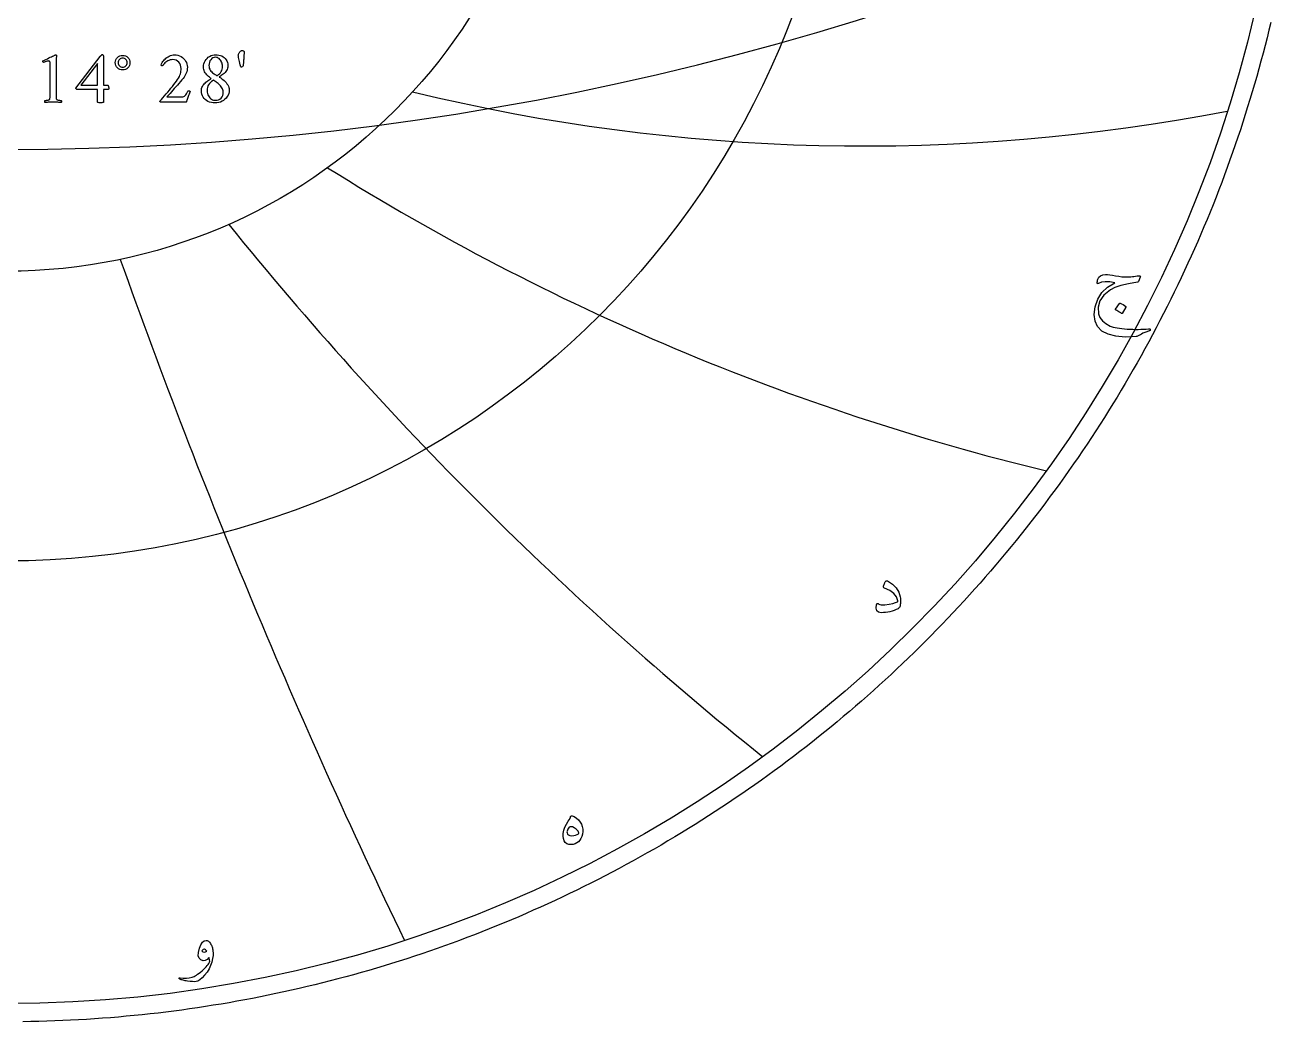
# Model space of a CAD drawing. Header units: millimetres. Extents: x -62 to 62, y -62 to 63.
# Drawn here: x 0.9 to 60.8, y -61.6 to -14.4 of the extents above; entities that cross this region are included whole.
import ezdxf

# ---------------------------------------------------------------- set-up
doc = ezdxf.new("R2010")
doc.units = ezdxf.units.MM
for name, color, linetype in [('CUT_OUTER', 1, 'Continuous'), ('ENGRAVE', 7, 'Continuous'), ('ENGRAVE_FINE', 8, 'Continuous'), ('TEXT', 5, 'Continuous')]:
    doc.layers.add(name, color=color, linetype=linetype)

msp = doc.modelspace()

# ---------------------------------------------------------------- linework, layer by layer
at = {"layer": 'CUT_OUTER'}
msp.add_lwpolyline([(59.9453, -14.2361), (59.8568, -14.6036), (59.7661, -14.9706), (59.6731, -15.3371), (59.5778, -15.7029), (59.4804, -16.0682), (59.3807, -16.4328), (59.2787, -16.7969), (59.1745, -17.1603), (59.0681, -17.5231), (58.9595, -17.8852), (58.8486, -18.2466), (58.7356, -18.6073), (58.6203, -18.9674), (58.5028, -19.3267), (58.3831, -19.6853), (58.2612, -20.0432), (58.1372, -20.4003), (58.0109, -20.7566), (57.8824, -21.1122), (57.7518, -21.4669), (57.619, -21.8209), (57.484, -22.174), (57.3469, -22.5263), (57.2076, -22.8778), (57.0661, -23.2284), (56.9225, -23.5781), (56.7768, -23.9269), (56.6289, -24.2748), (56.4789, -24.6218), (56.3267, -24.9679), (56.1725, -25.3131), (56.0161, -25.6573), (55.8576, -26.0005), (55.697, -26.3427), (55.5344, -26.684), (55.3696, -27.0242), (55.2027, -27.3635), (55.0338, -27.7017), (54.8628, -28.0388), (54.6897, -28.3749), (54.5146, -28.71), (54.3374, -29.0439), (54.1581, -29.3768), (53.9769, -29.7085), (53.7936, -30.0392), (53.6082, -30.3687), (53.4209, -30.6971), (53.2315, -31.0243), (53.0402, -31.3503), (52.8468, -31.6752), (52.6515, -31.9988), (52.4541, -32.3213), (52.2548, -32.6425), (52.0535, -32.9625), (51.8503, -33.2813), (51.6451, -33.5988), (51.438, -33.9151), (51.2289, -34.2301), (51.0179, -34.5438), (50.805, -34.8562), (50.5902, -35.1672), (50.3734, -35.477), (50.1548, -35.7854), (49.9343, -36.0925), (49.7119, -36.3982), (49.4876, -36.7025), (49.2615, -37.0055), (49.0335, -37.307), (48.8037, -37.6072), (48.572, -37.906), (48.3385, -38.2033), (48.1032, -38.4992), (47.866, -38.7936), (47.6271, -39.0866), (47.3864, -39.3781), (47.1439, -39.6681), (46.8996, -39.9566), (46.6535, -40.2436), (46.4057, -40.5291), (46.1562, -40.8131), (45.9049, -41.0955), (45.6519, -41.3764), (45.3971, -41.6558), (45.1407, -41.9335), (44.8825, -42.2097), (44.6227, -42.4843), (44.3612, -42.7573), (44.098, -43.0287), (43.8331, -43.2985), (43.5666, -43.5666), (43.2985, -43.8331), (43.0287, -44.098), (42.7573, -44.3612), (42.4843, -44.6227), (42.2097, -44.8825), (41.9335, -45.1407), (41.6558, -45.3971), (41.3764, -45.6519), (41.0955, -45.9049), (40.8131, -46.1562), (40.5291, -46.4057), (40.2436, -46.6535), (39.9566, -46.8996), (39.6681, -47.1439), (39.3781, -47.3864), (39.0866, -47.6271), (38.7936, -47.866), (38.4992, -48.1032), (38.2033, -48.3385), (37.906, -48.572), (37.6072, -48.8037), (37.307, -49.0335), (37.0055, -49.2615), (36.7025, -49.4876), (36.3982, -49.7119), (36.0925, -49.9343), (35.7854, -50.1548), (35.477, -50.3734), (35.1672, -50.5902), (34.8562, -50.805), (34.5438, -51.0179), (34.2301, -51.2289), (33.9151, -51.438), (33.5988, -51.6451), (33.2813, -51.8503), (32.9625, -52.0535), (32.6425, -52.2548), (32.3213, -52.4541), (31.9988, -52.6515), (31.6752, -52.8468), (31.3503, -53.0402), (31.0243, -53.2315), (30.6971, -53.4209), (30.3687, -53.6082), (30.0392, -53.7936), (29.7085, -53.9769), (29.3768, -54.1581), (29.0439, -54.3374), (28.71, -54.5146), (28.3749, -54.6897), (28.0388, -54.8628), (27.7017, -55.0338), (27.3635, -55.2027), (27.0242, -55.3696), (26.684, -55.5344), (26.3427, -55.697), (26.0005, -55.8576), (25.6573, -56.0161), (25.3131, -56.1725), (24.9679, -56.3267), (24.6218, -56.4789), (24.2748, -56.6289), (23.9269, -56.7768), (23.5781, -56.9225), (23.2284, -57.0661), (22.8778, -57.2076), (22.5263, -57.3469), (22.174, -57.484), (21.8209, -57.619), (21.4669, -57.7518), (21.1122, -57.8824), (20.7566, -58.0109), (20.4003, -58.1372), (20.0432, -58.2612), (19.6853, -58.3831), (19.3267, -58.5028), (18.9674, -58.6203), (18.6073, -58.7356), (18.2466, -58.8486), (17.8852, -58.9595), (17.5231, -59.0681), (17.1603, -59.1745), (16.7969, -59.2787), (16.4328, -59.3807), (16.0682, -59.4804), (15.7029, -59.5778), (15.3371, -59.6731), (14.9706, -59.7661), (14.6036, -59.8568), (14.2361, -59.9453), (13.868, -60.0315), (13.4994, -60.1154), (13.1303, -60.1971), (12.7606, -60.2766), (12.3906, -60.3537), (12.02, -60.4286), (11.649, -60.5012), (11.2775, -60.5716), (10.9057, -60.6396), (10.5334, -60.7054), (10.1607, -60.7689), (9.7876, -60.8301), (9.4142, -60.889), (9.0404, -60.9456), (8.6663, -61), (8.2919, -61.052), (7.9171, -61.1017), (7.542, -61.1491), (7.1667, -61.1943), (6.7911, -61.2371), (6.4152, -61.2776), (6.0391, -61.3158), (5.6627, -61.3517), (5.2862, -61.3853), (4.9094, -61.4166), (4.5325, -61.4456), (4.1554, -61.4722), (3.7781, -61.4966), (3.4007, -61.5186), (3.0232, -61.5383), (2.6455, -61.5557), (2.2678, -61.5708), (1.89, -61.5835), (1.512, -61.5939), (1.1341, -61.6021), (0.7561, -61.6079)], dxfattribs=at)
at = {"layer": 'ENGRAVE'}
for radius in [60.75, 39.7663, 26.0306]:
    msp.add_circle((0, 0), radius, dxfattribs=at)
for centre, radius, start, end in [((40.6542, 70.4152), 90.512, 256.3176, 280.973176), ((76.3994, 76.3994), 115.1308, 237.894618, 256.386299), ((140.0162, 80.8384), 166.4955, 218.942336, 231.270124), ((311.8838, 83.569), 325.3255, 199.58272, 205.746614)]:
    msp.add_arc(centre, radius, start, end, dxfattribs=at)
at = {"layer": 'ENGRAVE_FINE'}
msp.add_arc((0, 115.4063), 135.6683, 243.541053, 296.458947, dxfattribs=at)
at = {"layer": 'TEXT'}
for points in [[(2.0515, -17.619), (2.0515, -16.1999), (2.0504, -16.1651), (2.0474, -16.1361), (2.0424, -16.113), (2.0353, -16.0957), (2.0257, -16.0831), (2.0133, -16.0742), (1.9979, -16.0688), (1.9796, -16.067), (1.9571, -16.0687), (1.9293, -16.0737), (1.8961, -16.0821), (1.8574, -16.0939), (1.8186, -16.1068), (1.7847, -16.1186), (1.7557, -16.1293), (1.7317, -16.1388), (1.7176, -16.1256), (1.7075, -16.111), (1.7014, -16.095), (1.6994, -16.0778), (1.6994, -16.0775), (1.6994, -16.0769), (1.6994, -16.0757), (1.6994, -16.0742), (1.6998, -16.0677), (1.7012, -16.0625), (1.7034, -16.0587), (1.7066, -16.0562), (1.7781, -16.0238), (1.8489, -15.9911), (1.9191, -15.9582), (1.9886, -15.9251), (2.0548, -15.8933), (2.1152, -15.8644), (2.1698, -15.8385), (2.2185, -15.8155), (2.2588, -15.7966), (2.2881, -15.7832), (2.3064, -15.7751), (2.3137, -15.7724), (2.3209, -15.7724), (2.3292, -15.7737), (2.3362, -15.7778), (2.3418, -15.7845), (2.3461, -15.7939), (2.3494, -15.8043), (2.3523, -15.8137), (2.3548, -15.8222), (2.3568, -15.8299), (2.3559, -15.8354), (2.3532, -15.8519), (2.3488, -15.8794), (2.3425, -15.9179), (2.3362, -15.9665), (2.3317, -16.0243), (2.329, -16.0913), (2.3281, -16.1676), (2.3281, -17.619), (2.3282, -17.6579), (2.3285, -17.6954), (2.3291, -17.7315), (2.3299, -17.7663), (2.3316, -17.7989), (2.3348, -17.8283), (2.3397, -17.8546), (2.3461, -17.8777), (2.3521, -17.8865), (2.3631, -17.8948), (2.3791, -17.9026), (2.4, -17.9101), (2.4236, -17.9167), (2.448, -17.9222), (2.473, -17.9266), (2.4988, -17.9298), (2.5229, -17.9322), (2.5432, -17.9339), (2.5597, -17.9349), (2.5724, -17.9352), (2.5772, -17.9437), (2.5809, -17.955), (2.5835, -17.9689), (2.585, -17.9855), (2.5849, -18.0021), (2.5827, -18.016), (2.5786, -18.0273), (2.5724, -18.0358), (2.5196, -18.0323), (2.4691, -18.0291), (2.4208, -18.026), (2.3748, -18.0232), (2.329, -18.0209), (2.2814, -18.0192), (2.232, -18.0182), (2.1808, -18.0178), (2.1316, -18.0182), (2.0847, -18.0192), (2.04, -18.0209), (1.9976, -18.0232), (1.9547, -18.026), (1.9086, -18.0291), (1.8595, -18.0323), (1.8071, -18.0358), (1.801, -18.0273), (1.7968, -18.016), (1.7947, -18.0021), (1.7946, -17.9855), (1.796, -17.9689), (1.7986, -17.955), (1.8023, -17.9437), (1.8071, -17.9352), (1.8198, -17.9349), (1.8363, -17.9339), (1.8567, -17.9322), (1.8808, -17.9298), (1.9065, -17.9266), (1.9315, -17.9222), (1.9559, -17.9167), (1.9796, -17.9101), (2.0003, -17.9026), (2.0155, -17.8948), (2.0254, -17.8865), (2.0299, -17.8777), (2.0364, -17.8546), (2.0416, -17.8283), (2.0454, -17.7989), (2.0479, -17.7663), (2.0494, -17.7315), (2.0506, -17.6954), (2.0512, -17.6579), (2.0515, -17.619)], [(4.5197, -15.7652), (4.533, -15.7665), (4.5444, -15.7706), (4.5537, -15.7773), (4.561, -15.7867), (4.5665, -15.7975), (4.5704, -15.8083), (4.5728, -15.8191), (4.5736, -15.8299), (4.5736, -17.2131), (4.7819, -17.2131), (4.7907, -17.2158), (4.799, -17.2238), (4.8069, -17.2373), (4.8143, -17.2562), (4.8206, -17.2786), (4.8251, -17.3029), (4.8277, -17.3289), (4.8286, -17.3568), (4.828, -17.3752), (4.826, -17.3909), (4.8226, -17.4039), (4.8179, -17.4143), (4.5736, -17.4143), (4.5736, -18.0286), (4.5721, -18.0292), (4.5677, -18.0309), (4.5604, -18.0337), (4.5502, -18.0376), (4.5335, -18.0415), (4.5066, -18.0443), (4.4697, -18.046), (4.4227, -18.0466), (4.3677, -18.0448), (4.3284, -18.0394), (4.3048, -18.0304), (4.2969, -18.0178), (4.2969, -17.4143), (3.3089, -17.4143), (3.3005, -17.4083), (3.2932, -17.4012), (3.287, -17.393), (3.282, -17.3837), (3.278, -17.3742), (3.2752, -17.3653), (3.2735, -17.3571), (3.273, -17.3496), (4.4155, -15.855), (4.4254, -15.8434), (4.437, -15.8303), (4.4505, -15.8156), (4.4658, -15.7993), (4.4813, -15.7844), (4.4954, -15.7737), (4.5082, -15.7673), (4.5197, -15.7652)], [(5.1412, -16.146), (5.1476, -16.0769), (5.1668, -16.0131), (5.1988, -15.9547), (5.2436, -15.9017), (5.2974, -15.8577), (5.3563, -15.8263), (5.4204, -15.8074), (5.4897, -15.8011), (5.5588, -15.8074), (5.6222, -15.8263), (5.68, -15.8577), (5.7322, -15.9017), (5.7754, -15.9547), (5.8063, -16.0131), (5.8248, -16.0769), (5.831, -16.146), (5.8248, -16.2152), (5.8063, -16.2789), (5.7754, -16.3373), (5.7322, -16.3903), (5.68, -16.4343), (5.6222, -16.4658), (5.5588, -16.4846), (5.4897, -16.4909), (5.4204, -16.4846), (5.3563, -16.4658), (5.2974, -16.4343), (5.2436, -16.3903), (5.1988, -16.3373), (5.1668, -16.2789), (5.1476, -16.2152), (5.1412, -16.146)], [(5.2706, -16.146), (5.2746, -16.1892), (5.2867, -16.2291), (5.3069, -16.2656), (5.3352, -16.2987), (5.3691, -16.3262), (5.4062, -16.3459), (5.4464, -16.3577), (5.4897, -16.3616), (5.5328, -16.3577), (5.5723, -16.3459), (5.6083, -16.3262), (5.6406, -16.2987), (5.6673, -16.2656), (5.6864, -16.2291), (5.6979, -16.1892), (5.7017, -16.146), (5.6979, -16.1028), (5.6864, -16.0629), (5.6673, -16.0264), (5.6406, -15.9933), (5.6083, -15.9658), (5.5723, -15.9462), (5.5328, -15.9344), (5.4897, -15.9305), (5.4464, -15.9344), (5.4062, -15.9462), (5.3691, -15.9658), (5.3352, -15.9933), (5.3069, -16.0264), (5.2867, -16.0629), (5.2746, -16.1028), (5.2706, -16.146)], [(8.6944, -17.5005), (8.6762, -17.5451), (8.6576, -17.5925), (8.6385, -17.643), (8.619, -17.6963), (8.5997, -17.7501), (8.5813, -17.8018), (8.5637, -17.8516), (8.5471, -17.8993), (8.5323, -17.9422), (8.5202, -17.9774), (8.5108, -18.005), (8.504, -18.025), (7.2897, -18.025), (7.2842, -18.0209), (7.2784, -18.0156), (7.2725, -18.0092), (7.2663, -18.0017), (7.2608, -17.9939), (7.2569, -17.9868), (7.2545, -17.9804), (7.2537, -17.9747), (7.3278, -17.8912), (7.4028, -17.8059), (7.4787, -17.7187), (7.5555, -17.6298), (7.6319, -17.5402), (7.7064, -17.4511), (7.7792, -17.3624), (7.8501, -17.2741), (7.9177, -17.1879), (7.9804, -17.1053), (8.0381, -17.0262), (8.0909, -16.9508), (8.1399, -16.8742), (8.1793, -16.8026), (8.2091, -16.7359), (8.2292, -16.6742), (8.2425, -16.6142), (8.2521, -16.5529), (8.2578, -16.4902), (8.2597, -16.4263), (8.2529, -16.34), (8.2323, -16.261), (8.1981, -16.1891), (8.1501, -16.1245), (8.0916, -16.071), (8.0257, -16.0328), (7.9524, -16.0099), (7.8717, -16.0023), (7.8039, -16.0061), (7.7406, -16.0176), (7.6817, -16.0367), (7.6274, -16.0634), (7.5778, -16.0946), (7.5331, -16.1272), (7.4933, -16.1611), (7.4585, -16.1963), (7.4289, -16.23), (7.4046, -16.2592), (7.3858, -16.2839), (7.3723, -16.3041), (7.3614, -16.3026), (7.3503, -16.2983), (7.339, -16.291), (7.3274, -16.2807), (7.3172, -16.2699), (7.3099, -16.2605), (7.3055, -16.2528), (7.304, -16.2466), (7.3118, -16.2276), (7.3243, -16.2031), (7.3414, -16.1729), (7.3633, -16.137), (7.3899, -16.098), (7.4213, -16.058), (7.4573, -16.0171), (7.4981, -15.9754), (7.5428, -15.9347), (7.591, -15.8972), (7.6425, -15.8629), (7.6974, -15.8317), (7.7557, -15.8057), (7.8174, -15.7872), (7.8824, -15.7761), (7.9507, -15.7724), (8.0333, -15.7776), (8.112, -15.7935), (8.1868, -15.8199), (8.2579, -15.8568), (8.3235, -15.902), (8.3819, -15.9534), (8.4331, -16.0107), (8.4771, -16.0742), (8.5124, -16.1418), (8.5377, -16.2116), (8.5529, -16.2837), (8.5579, -16.358), (8.5545, -16.4323), (8.5444, -16.5044), (8.5276, -16.5742), (8.504, -16.6418), (8.4746, -16.7072), (8.4402, -16.7703), (8.401, -16.8311), (8.3567, -16.8897), (8.294, -16.9664), (8.2278, -17.0456), (8.1583, -17.1272), (8.0855, -17.2113), (8.0119, -17.2952), (7.9404, -17.3765), (7.8709, -17.4551), (7.8034, -17.531), (7.7403, -17.6019), (7.684, -17.6653), (7.6344, -17.7213), (7.5915, -17.7699), (8.2885, -17.7699), (8.3382, -17.7658), (8.3832, -17.7533), (8.4235, -17.7325), (8.4591, -17.7035), (8.4918, -17.6659), (8.5233, -17.6195), (8.5538, -17.5644), (8.5831, -17.5005), (8.5882, -17.4911), (8.5965, -17.4843), (8.608, -17.4803), (8.6226, -17.4789), (8.6289, -17.4794), (8.637, -17.4807), (8.6468, -17.483), (8.6585, -17.4861), (8.6702, -17.4897), (8.6801, -17.4933), (8.6881, -17.4969), (8.6944, -17.5005)], [(9.9016, -15.7688), (9.979, -15.7726), (10.0529, -15.784), (10.1236, -15.8031), (10.1908, -15.8299), (10.2531, -15.8638), (10.3089, -15.9044), (10.3582, -15.9518), (10.401, -16.0059), (10.4356, -16.0665), (10.4603, -16.1334), (10.4751, -16.2066), (10.48, -16.2861), (10.476, -16.3522), (10.4639, -16.4137), (10.4437, -16.4707), (10.4154, -16.5233), (10.3813, -16.5718), (10.344, -16.6167), (10.3032, -16.658), (10.2591, -16.6957), (10.2138, -16.7303), (10.1697, -16.7622), (10.1267, -16.7914), (10.0848, -16.8179), (10.0754, -16.8219), (10.0723, -16.8268), (10.0754, -16.8327), (10.0848, -16.8394), (10.1386, -16.8704), (10.1922, -16.9059), (10.2455, -16.9459), (10.2986, -16.9903), (10.3493, -17.0384), (10.3956, -17.0891), (10.4374, -17.1426), (10.4746, -17.1987), (10.5053, -17.2568), (10.5272, -17.3164), (10.5403, -17.3772), (10.5447, -17.4394), (10.5389, -17.5252), (10.5213, -17.6065), (10.4922, -17.6833), (10.4513, -17.7556), (10.4009, -17.8219), (10.3431, -17.8809), (10.2778, -17.9324), (10.2052, -17.9765), (10.1274, -18.0119), (10.0467, -18.0371), (9.963, -18.0523), (9.8764, -18.0574), (9.7838, -18.0529), (9.6964, -18.0394), (9.6141, -18.0169), (9.5369, -17.9855), (9.4665, -17.946), (9.4045, -17.8993), (9.3507, -17.8454), (9.3052, -17.7843), (9.269, -17.7172), (9.2432, -17.6451), (9.2277, -17.5681), (9.2226, -17.4861), (9.2257, -17.43), (9.2351, -17.3765), (9.2509, -17.3258), (9.2729, -17.2777), (9.2996, -17.2324), (9.3295, -17.1897), (9.3625, -17.1497), (9.3986, -17.1125), (9.4364, -17.0779), (9.4745, -17.046), (9.5128, -17.0168), (9.5513, -16.9903), (9.5882, -16.9663), (9.6218, -16.9445), (9.652, -16.925), (9.6788, -16.9077), (9.6842, -16.9025), (9.686, -16.8978), (9.6842, -16.8935), (9.6788, -16.8897), (9.6421, -16.8658), (9.6038, -16.8372), (9.564, -16.8038), (9.5226, -16.7658), (9.4819, -16.7237), (9.4444, -16.6782), (9.4101, -16.6294), (9.3789, -16.5771), (9.3529, -16.5219), (9.3344, -16.464), (9.3233, -16.4033), (9.3196, -16.34), (9.3246, -16.2659), (9.3398, -16.1945), (9.365, -16.1258), (9.4004, -16.0598), (9.4441, -15.9982), (9.4943, -15.9426), (9.551, -15.8931), (9.6142, -15.8496), (9.682, -15.8143), (9.7525, -15.789), (9.8257, -15.7738), (9.9016, -15.7688)], [(9.8836, -15.8909), (9.8231, -15.8981), (9.7673, -15.9197), (9.7162, -15.9556), (9.6699, -16.0059), (9.6314, -16.0661), (9.6038, -16.1316), (9.5873, -16.2026), (9.5818, -16.2789), (9.5858, -16.3428), (9.5976, -16.4016), (9.6172, -16.4551), (9.6447, -16.5035), (9.6776, -16.5472), (9.7134, -16.5866), (9.7522, -16.6217), (9.7938, -16.6526), (9.8356, -16.6802), (9.8747, -16.7056), (9.911, -16.7287), (9.9447, -16.7496), (9.9488, -16.7512), (9.9537, -16.7523), (9.9595, -16.753), (9.9663, -16.7532), (9.9678, -16.7532), (9.969, -16.7532), (9.9696, -16.7532), (9.9699, -16.7532), (9.975, -16.753), (9.9797, -16.7523), (9.984, -16.7512), (9.9878, -16.7496), (10.039, -16.7114), (10.0848, -16.6688), (10.1252, -16.6216), (10.1603, -16.57), (10.1886, -16.5138), (10.2088, -16.4532), (10.2209, -16.3881), (10.2249, -16.3185), (10.2224, -16.2668), (10.2146, -16.2161), (10.2017, -16.1662), (10.1836, -16.1173), (10.1608, -16.0708), (10.1338, -16.0284), (10.1025, -15.99), (10.0669, -15.9556), (10.0271, -15.9273), (9.9833, -15.9071), (9.9355, -15.895), (9.8836, -15.8909)], [(11.1591, -15.5712), (11.1849, -15.5741), (11.2085, -15.5829), (11.2298, -15.5975), (11.2489, -15.6179), (11.2487, -15.6389), (11.248, -15.6659), (11.2469, -15.6991), (11.2453, -15.7382), (11.2433, -15.7817), (11.2408, -15.8276), (11.2379, -15.876), (11.2345, -15.9269), (11.2308, -15.9787), (11.2269, -16.0302), (11.2227, -16.0811), (11.2183, -16.1316), (11.214, -16.1799), (11.2098, -16.2242), (11.2059, -16.2644), (11.2022, -16.3005), (11.1909, -16.3194), (11.1752, -16.3364), (11.155, -16.3517), (11.1303, -16.3652), (11.1202, -16.3638), (11.1115, -16.3598), (11.104, -16.353), (11.098, -16.3436), (11.0708, -16.2521), (11.0468, -16.168), (11.0259, -16.0913), (11.0082, -16.0221), (10.994, -15.9602), (10.9839, -15.9058), (10.9778, -15.8587), (10.9758, -15.8191), (10.9773, -15.7935), (10.9817, -15.767), (10.989, -15.7396), (10.9992, -15.7113), (11.012, -15.6836), (11.027, -15.6579), (11.0443, -15.6342), (11.0638, -15.6125), (11.0853, -15.5944), (11.1083, -15.5815), (11.1329, -15.5738), (11.1591, -15.5712)], [(4.2969, -16.1855), (3.5101, -17.2131), (4.2969, -17.2131)], [(9.8836, -17.9316), (9.9655, -17.9249), (10.0386, -17.9047), (10.1029, -17.871), (10.1585, -17.8238), (10.2033, -17.7657), (10.2353, -17.699), (10.2545, -17.6238), (10.2609, -17.54), (10.2571, -17.4869), (10.2456, -17.4354), (10.2265, -17.3854), (10.1998, -17.337), (10.1679, -17.2908), (10.1333, -17.2472), (10.0961, -17.2063), (10.0561, -17.1682), (10.0154, -17.133), (9.9761, -17.1012), (9.9382, -17.0728), (9.9016, -17.0478), (9.869, -17.0267), (9.8432, -17.0101), (9.8241, -16.9979), (9.8118, -16.9903), (9.805, -16.9872), (9.7992, -16.9849), (9.7943, -16.9836), (9.7902, -16.9831), (9.7853, -16.9834), (9.7812, -16.984), (9.7781, -16.9851), (9.7759, -16.9867), (9.7088, -17.0332), (9.6515, -17.0828), (9.6037, -17.1356), (9.5657, -17.1915), (9.5366, -17.2524), (9.5158, -17.3199), (9.5034, -17.3943), (9.4992, -17.4753), (9.5028, -17.5446), (9.5136, -17.6087), (9.5315, -17.6677), (9.5567, -17.7214), (9.5873, -17.7696), (9.6218, -17.8117), (9.6601, -17.8477), (9.7022, -17.8777), (9.7465, -17.9013), (9.7916, -17.9181), (9.8373, -17.9282), (9.8836, -17.9316)], [(53.7559, -26.3152), (53.6639, -26.5222), (53.6555, -26.5358), (53.6457, -26.5461), (53.6344, -26.5531), (53.6218, -26.5567), (53.1966, -26.6237), (52.8409, -26.7061), (52.5547, -26.8038), (52.3379, -26.9169), (52.034, -27.1648), (51.8388, -27.4371), (51.7523, -27.7339), (51.7746, -28.0551), (51.8422, -28.229), (51.9566, -28.3827), (52.1181, -28.5164), (52.3265, -28.6299), (52.4728, -28.6807), (52.6551, -28.7219), (52.8733, -28.7535), (53.1274, -28.7755), (53.2625, -28.782), (53.3957, -28.7861), (53.5269, -28.7877), (53.6562, -28.787), (53.7832, -28.7842), (53.9073, -28.7794), (54.0285, -28.7727), (54.1468, -28.764), (54.1746, -28.7621), (54.1966, -28.764), (54.2129, -28.7698), (54.2234, -28.7794), (54.2292, -28.7911), (54.2311, -28.8033), (54.2292, -28.816), (54.2234, -28.8292), (54.2192, -28.8363), (54.2143, -28.8421), (54.2087, -28.8468), (54.2023, -28.8503), (54.1955, -28.8533), (54.1885, -28.8565), (54.1811, -28.86), (54.1736, -28.8637), (54.0632, -28.8989), (53.9657, -28.9355), (53.8812, -28.9736), (53.8095, -29.0131), (53.7637, -29.0416), (53.7219, -29.0658), (53.6841, -29.0857), (53.6505, -29.1013), (53.6214, -29.1133), (53.5973, -29.1224), (53.5783, -29.1286), (53.5643, -29.1319), (53.0402, -29.1513), (52.5947, -29.1137), (52.2278, -29.0191), (51.9394, -28.8675), (51.731, -28.6596), (51.6079, -28.4), (51.5701, -28.0886), (51.6175, -27.7255), (51.743, -27.3598), (51.9394, -27.0481), (52.2067, -26.7907), (52.5449, -26.5873), (52.3054, -26.5416), (52.0965, -26.5308), (51.9183, -26.555), (51.7708, -26.6141), (51.7578, -26.6189), (51.7459, -26.6218), (51.7348, -26.6228), (51.7248, -26.6218), (51.7164, -26.6187), (51.7104, -26.6132), (51.7068, -26.6053), (51.7056, -26.595), (51.7109, -26.5473), (51.719, -26.5001), (51.7301, -26.4534), (51.7439, -26.4072), (51.7928, -26.3174), (51.8704, -26.251), (51.9768, -26.2082), (52.1118, -26.1888), (52.1974, -26.1895), (52.3044, -26.1993), (52.433, -26.2182), (52.5832, -26.2462), (52.7382, -26.2743), (52.8812, -26.2932), (53.0122, -26.303), (53.1312, -26.3037), (53.1885, -26.3012), (53.2491, -26.2975), (53.313, -26.2926), (53.3803, -26.2865), (53.451, -26.2789), (53.525, -26.2697), (53.6024, -26.2588), (53.6831, -26.2462), (53.7293, -26.2448), (53.7568, -26.2558), (53.7657, -26.2793), (53.7559, -26.3152)], [(52.7672, -27.5569), (52.772, -27.5521), (52.7787, -27.5492), (52.7873, -27.5483), (52.7978, -27.5492), (52.8723, -27.5794), (52.9425, -27.6163), (53.0084, -27.6599), (53.0699, -27.7102), (53.0759, -27.7178), (53.0785, -27.7255), (53.0778, -27.7332), (53.0737, -27.7408), (52.8936, -28.0321), (52.8869, -28.039), (52.8783, -28.0407), (52.8678, -28.0371), (52.8553, -28.0282), (52.8445, -28.0206), (52.8275, -28.0091), (52.8043, -27.9938), (52.7748, -27.9746), (52.7387, -27.9516), (52.6953, -27.9248), (52.6448, -27.8941), (52.587, -27.8596), (52.5794, -27.8539), (52.5755, -27.8481), (52.5755, -27.8424), (52.5794, -27.8366)], [(41.5731, -40.9649), (41.5883, -40.9193), (41.6033, -40.8782), (41.618, -40.8417), (41.6325, -40.8097), (41.6465, -40.7821), (41.6598, -40.7585), (41.6724, -40.7389), (41.6842, -40.7235), (41.7027, -40.7086), (41.7235, -40.7024), (41.7467, -40.7048), (41.7724, -40.7158), (41.9992, -40.8679), (42.1738, -41.0444), (42.2962, -41.2454), (42.3664, -41.4708), (42.3762, -41.5352), (42.3826, -41.5982), (42.3858, -41.6598), (42.3855, -41.7199), (42.3817, -41.7781), (42.374, -41.8339), (42.3625, -41.8873), (42.3472, -41.9383), (42.3335, -41.9656), (42.3156, -41.9901), (42.2933, -42.0116), (42.2667, -42.0303), (42.1752, -42.0751), (42.0809, -42.1136), (41.9836, -42.146), (41.8835, -42.1721), (41.781, -42.1924), (41.6765, -42.2075), (41.5702, -42.2174), (41.4619, -42.2219), (41.3336, -42.2003), (41.255, -42.128), (41.2263, -42.0049), (41.2473, -41.831), (41.2545, -41.8121), (41.2646, -41.7975), (41.2775, -41.7872), (41.2933, -41.7812), (41.307, -41.7829), (41.3211, -41.7879), (41.3357, -41.7963), (41.3508, -41.808), (41.3975, -41.8332), (41.461, -41.8473), (41.5412, -41.8504), (41.6382, -41.8425), (41.8488, -41.8119), (42.0205, -41.7774), (42.1534, -41.739), (42.2476, -41.6969), (42.2523, -41.6911), (42.2552, -41.6816), (42.2562, -41.6681), (42.2552, -41.6509), (42.1903, -41.4698), (42.0646, -41.3098), (41.878, -41.1709), (41.6306, -41.0531), (41.5982, -41.0361), (41.5779, -41.0157), (41.5695, -40.992), (41.5731, -40.9649)], [(26.7424, -51.8695), (26.7752, -51.8544), (26.8123, -51.8513), (26.8538, -51.8601), (26.8995, -51.881), (27.0133, -51.9571), (27.1093, -52.0439), (27.1877, -52.1411), (27.2483, -52.2489), (27.2902, -52.3612), (27.3125, -52.4759), (27.3151, -52.5931), (27.2981, -52.7126), (27.2672, -52.8216), (27.2243, -52.9186), (27.1695, -53.0036), (27.1026, -53.0766), (27.0272, -53.1353), (26.9465, -53.1772), (26.8605, -53.2024), (26.7692, -53.2108), (26.65, -53.2022), (26.5527, -53.1686), (26.4775, -53.1102), (26.4243, -53.0268), (26.3925, -52.9255), (26.3812, -52.8093), (26.3906, -52.6783), (26.4205, -52.5325), (26.4691, -52.3811), (26.5345, -52.2374), (26.6167, -52.1013), (26.7156, -51.973), (26.7189, -51.967), (26.7213, -51.9567), (26.7228, -51.9421), (26.7232, -51.9231), (26.7244, -51.9025), (26.728, -51.8867), (26.734, -51.8757), (26.7424, -51.8695)], [(27.1065, -52.6934), (27.1225, -52.6733), (27.1247, -52.6474), (27.1129, -52.6158), (27.0873, -52.5785), (26.9985, -52.4817), (26.912, -52.4137), (26.8279, -52.3744), (26.7462, -52.3638), (26.7074, -52.3708), (26.6715, -52.3916), (26.6385, -52.4264), (26.6083, -52.475), (26.5841, -52.5274), (26.569, -52.5737), (26.563, -52.6137), (26.5661, -52.6474), (26.593, -52.7095), (26.6389, -52.7538), (26.7041, -52.7804), (26.7884, -52.7892), (26.8816, -52.7832), (26.9656, -52.7653), (27.0406, -52.7353), (27.1065, -52.6934)], [(9.1338, -58.1189), (9.2038, -57.9566), (9.2795, -57.8411), (9.3609, -57.7726), (9.4481, -57.751), (9.5027, -57.7606), (9.5554, -57.7894), (9.6062, -57.8373), (9.655, -57.9043), (9.6785, -57.9431), (9.6991, -57.9829), (9.7168, -58.0236), (9.7317, -58.0653), (9.7444, -58.1082), (9.7556, -58.1525), (9.7654, -58.1982), (9.7738, -58.2454), (9.7817, -58.3506), (9.7748, -58.4744), (9.753, -58.6169), (9.7163, -58.7781), (9.6622, -58.945), (9.5879, -59.1048), (9.4936, -59.2574), (9.3791, -59.4028), (9.2591, -59.5295), (9.152, -59.6221), (9.0579, -59.6808), (8.9767, -59.7055), (8.8938, -59.7098), (8.7985, -59.7074), (8.6907, -59.6983), (8.5705, -59.6825), (8.5095, -59.6726), (8.4531, -59.6619), (8.4013, -59.6505), (8.354, -59.6384), (8.311, -59.6261), (8.272, -59.614), (8.2372, -59.6021), (8.2064, -59.5905), (8.1882, -59.5805), (8.1758, -59.5695), (8.1691, -59.5575), (8.1681, -59.5445), (8.1741, -59.5316), (8.1844, -59.5235), (8.199, -59.5201), (8.2179, -59.5216), (8.3657, -59.5359), (8.5101, -59.5369), (8.6512, -59.5244), (8.7889, -59.4986), (8.8314, -59.4854), (8.8785, -59.465), (8.9301, -59.4375), (8.9863, -59.4028), (9.047, -59.3608), (9.1123, -59.3117), (9.1821, -59.2554), (9.2565, -59.192), (9.3293, -59.1263), (9.3944, -59.0636), (9.4519, -59.0037), (9.5017, -58.9467), (9.5436, -58.8923), (9.5774, -58.8404), (9.603, -58.7908), (9.6205, -58.7436), (9.6105, -58.6722), (9.5994, -58.6191), (9.5875, -58.5841), (9.5745, -58.5673), (9.4967, -58.6591), (9.4088, -58.7082), (9.3108, -58.7146), (9.2028, -58.6785), (9.1137, -58.6004), (9.0725, -58.4811), (9.0792, -58.3206), (9.1338, -58.1189)], [(9.4826, -58.2607), (9.426, -58.1922), (9.3676, -58.1668), (9.3072, -58.1846), (9.245, -58.2454), (9.2957, -58.2866), (9.3523, -58.3029), (9.4145, -58.2943), (9.4826, -58.2607)]]:
    msp.add_lwpolyline(points, close=True, dxfattribs=at)

doc.saveas('drawing.dxf')
